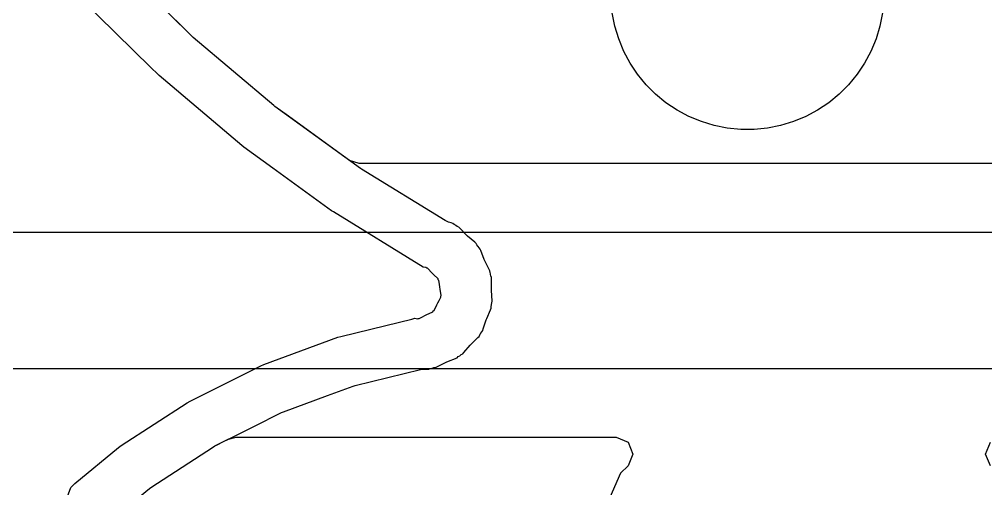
# Model space of a CAD drawing. Extents: x 125179 to 173800, y -108200 to -87800.
# Drawn here: x 131569 to 134398, y -96451 to -95077 of the extents above; entities that cross this region are included whole.
import ezdxf

# ---------------------------------------------------------------- set-up
doc = ezdxf.new("R2010")
doc.units = 0
doc.layers.add('L2D0_Cu1', color=1, linetype='CONTINUOUS')
doc.layers.add('L4D0_Cu2', color=2, linetype='CONTINUOUS')

msp = doc.modelspace()

# ---------------------------------------------------------------- linework, layer by layer
at = {"layer": 'L2D0_Cu1'}
for points in [[(134448.997, -95499.5), (132563.822, -95499.5), (132535.087, -95490.19), (132517.869, -95477.724), (132349.764, -95356.02), (132316.858, -95332.197), (132313.934, -95329.906), (132077.847, -95130.055), (132075.105, -95127.55), (132070.925, -95123.429), (131888.066, -94943.148)], [(134095.671, -95058.692), (134088.013, -95097.192), (134076.618, -95134.756), (134061.596, -95171.022), (134043.091, -95205.641), (134021.283, -95238.28), (133996.38, -95268.624), (133968.624, -95296.38), (133938.28, -95321.283), (133905.641, -95343.091), (133871.022, -95361.596), (133834.756, -95376.618), (133797.192, -95388.013), (133758.692, -95395.671), (133719.627, -95399.518), (133680.373, -95399.518), (133641.308, -95395.671), (133602.808, -95388.013), (133565.244, -95376.618), (133528.978, -95361.596), (133494.359, -95343.091), (133461.72, -95321.283), (133431.376, -95296.38), (133403.62, -95268.624), (133378.717, -95238.28), (133356.909, -95205.641), (133338.404, -95171.022), (133323.382, -95134.756), (133311.987, -95097.192), (133304.329, -95058.692)], [(130290.175, -95700), (136565.725, -95700)], [(136565.725, -96100), (130290.175, -96100)], [(131780.667, -96588.938), (131949.232, -96450.453), (131953.657, -96447.215), (132136.656, -96328.429), (132141.417, -96325.704), (132148.27, -96322.277), (132164.385, -96314.217), (132181.465, -96305.675), (132203.383, -96300.5), (133315.912, -96300.5), (133350.56, -96314.852), (133364.912, -96349.5), (133350.59, -96384.118), (133328.859, -96405.887), (133283.594, -96508.273)], [(134411.733, -96384.178), (134397.351, -96349.543), (134411.673, -96314.882)]]:
    msp.add_lwpolyline(points, dxfattribs=at)
at = {"layer": 'L4D0_Cu2'}
for points in [[(131780.667, -96588.938), (131949.232, -96450.453), (131953.657, -96447.215), (132136.656, -96328.429), (132141.417, -96325.704), (132227.621, -96282.591), (132255.369, -96268.713), (132336.534, -96228.12), (132341.569, -96225.945), (132470.908, -96178.475), (132546.383, -96150.774), (132551.62, -96149.18), (132743.38, -96102.302), (132755.632, -96100.904), (132767.012, -96101.047), (132771.492, -96099.257), (132776.239, -96098.375), (132776.256, -96098.464), (132777.446, -96098.187), (132777.422, -96098.1), (132782.069, -96096.801), (132786.882, -96096.434), (132816.028, -96081.67), (132819.987, -96079.881), (132850.319, -96067.763), (132853.774, -96064.394), (132857.822, -96061.762), (132857.871, -96061.838), (132858.864, -96061.128), (132858.808, -96061.056), (132862.604, -96058.078), (132866.911, -96055.897), (132870.055, -96052.234), (132870.057, -96052.232), (132888.183, -96031.111), (132891.158, -96027.94), (132911.093, -96008.501), (132914.547, -96005.133), (132916.45, -96000.699), (132919.181, -95996.72), (132919.255, -95996.771), (132919.904, -95995.73), (132919.824, -95995.685), (132922.191, -95991.483), (132925.334, -95987.82), (132926.836, -95983.235), (132926.838, -95983.231), (132935.505, -95956.773), (132937.04, -95952.706), (132948.015, -95927.127), (132948.016, -95927.124), (132949.918, -95922.69), (132949.979, -95917.864), (132950.98, -95913.142), (132951.07, -95913.161), (132951.27, -95911.958), (132951.179, -95911.947), (132951.758, -95907.154), (132953.26, -95902.568), (132950.774, -95869.982), (132950.636, -95865.645), (132950.986, -95837.812), (132951.047, -95832.988), (132949.257, -95828.508), (132948.375, -95823.761), (132948.464, -95823.744), (132948.187, -95822.554), (132948.1, -95822.578), (132946.801, -95817.931), (132946.434, -95813.118), (132931.67, -95783.972), (132929.881, -95780.013), (132919.553, -95754.162), (132917.763, -95749.681), (132914.394, -95746.226), (132911.762, -95742.178), (132911.838, -95742.129), (132911.128, -95741.136), (132911.056, -95741.192), (132908.078, -95737.396), (132905.897, -95733.089), (132902.234, -95729.945), (132902.232, -95729.943), (132881.111, -95711.817), (132877.94, -95708.842), (132858.501, -95688.907), (132855.133, -95685.453), (132850.699, -95683.55), (132846.72, -95680.819), (132846.771, -95680.745), (132845.731, -95680.097), (132845.686, -95680.177), (132841.485, -95677.811), (132837.82, -95674.666), (132833.23, -95673.163), (132833.229, -95673.162), (132825.229, -95670.541), (132814.837, -95665.729), (132570.501, -95515.654), (132567.411, -95513.591), (132316.858, -95332.197), (132313.934, -95329.906), (132077.847, -95130.055), (132075.105, -95127.55), (132060.405, -95113.057), (131854.823, -94910.374)], [(131699.359, -96503.019), (131719.453, -96447.366), (131730.949, -96435.959), (131859.031, -96330.733), (131866.845, -96325.015), (132060.391, -96199.382), (132068.795, -96194.573), (132171.775, -96143.07), (132275.17, -96091.359), (132284.058, -96087.519), (132500.69, -96008.012), (132509.931, -96005.196), (132641.377, -95973.063), (132717.723, -95954.4), (132717.728, -95954.398), (132726.357, -95952.289), (132734.142, -95953.857), (132736.708, -95952.681), (132739.506, -95953.048), (132749.041, -95947.864), (132749.045, -95947.864), (132756.194, -95943.977), (132761.482, -95941.332), (132768.885, -95937.941), (132768.886, -95937.94), (132778.748, -95933.422), (132780.133, -95930.963), (132782.611, -95929.616), (132790.778, -95912.472), (132793.5, -95907.228), (132797.503, -95900.12), (132797.503, -95900.119), (132802.823, -95890.673), (132802.498, -95887.869), (132803.711, -95885.322), (132800.24, -95866.645), (132799.36, -95860.804), (132798.422, -95852.717), (132797.172, -95841.936), (132795.261, -95839.859), (132794.746, -95837.086), (132780.953, -95824.01), (132776.81, -95819.804), (132763.954, -95805.83), (132761.189, -95805.273), (132759.14, -95803.331), (132751.114, -95802.279), (132750.827, -95801.944), (132750.658, -95802.219), (132488.404, -95641.138), (132482.968, -95637.508), (132310.972, -95512.987), (132225.507, -95451.112), (132220.345, -95447.068), (131977.755, -95241.713), (131972.914, -95237.29), (131954.939, -95219.568), (131746.567, -95014.136)], [(134095.671, -95058.692), (134088.013, -95097.192), (134076.618, -95134.756), (134061.596, -95171.022), (134043.091, -95205.641), (134021.283, -95238.28), (133996.38, -95268.624), (133968.624, -95296.38), (133938.28, -95321.283), (133905.641, -95343.091), (133871.022, -95361.596), (133834.756, -95376.618), (133797.192, -95388.013), (133758.692, -95395.671), (133719.627, -95399.518), (133680.373, -95399.518), (133641.308, -95395.671), (133602.808, -95388.013), (133565.244, -95376.618), (133528.978, -95361.596), (133494.359, -95343.091), (133461.72, -95321.283), (133431.376, -95296.38), (133403.62, -95268.624), (133378.717, -95238.28), (133356.909, -95205.641), (133338.404, -95171.022), (133323.382, -95134.756), (133311.987, -95097.192), (133304.329, -95058.692)]]:
    msp.add_lwpolyline(points, dxfattribs=at)

doc.saveas('drawing.dxf')
